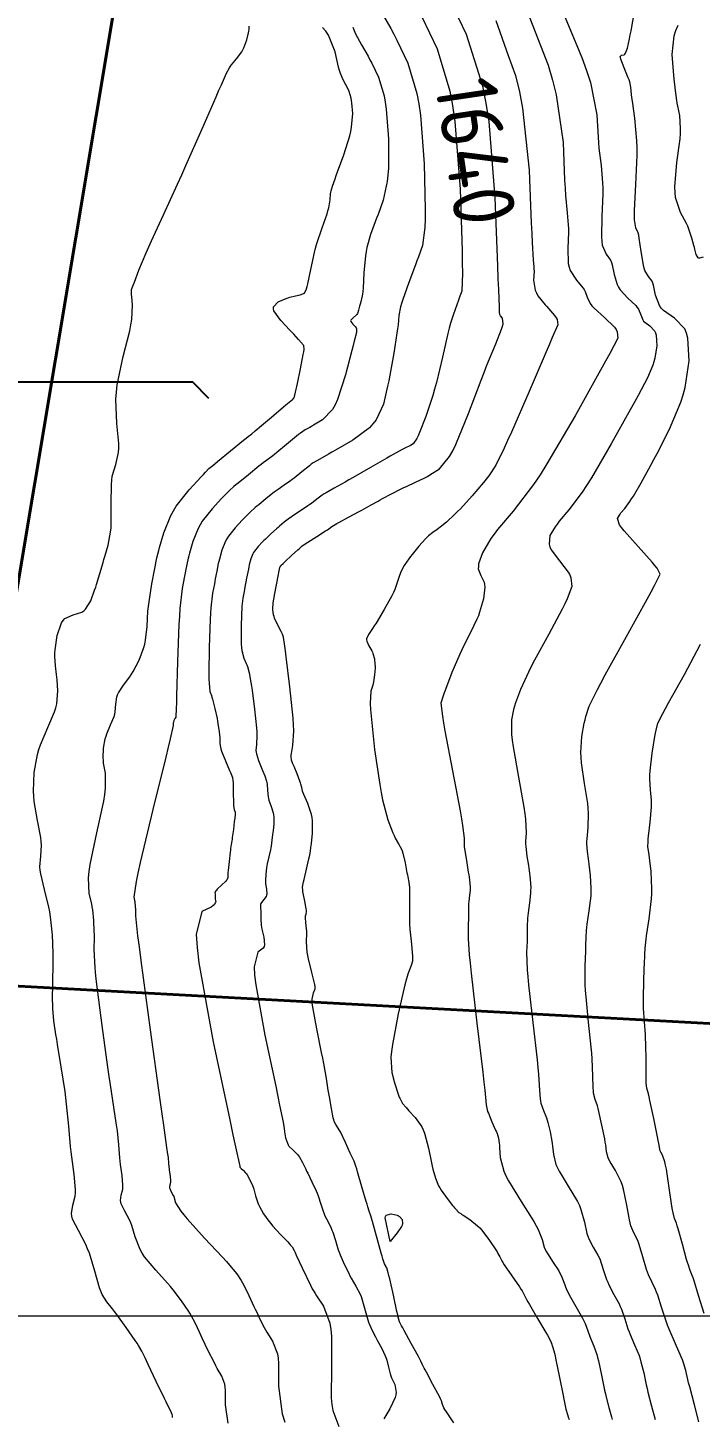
# Model space of a CAD drawing. Header units: millimetres. Extents: x 837475 to 838477, y 1189012 to 1191015.
# Drawn here: x 837597.9 to 837639.3, y 1189207.6 to 1189293.2 of the extents above; entities that cross this region are included whole.
import ezdxf

# ---------------------------------------------------------------- set-up
doc = ezdxf.new("R2010")
doc.units = ezdxf.units.MM
doc.header["$LTSCALE"] = 0.3
for name, color, linetype, lineweight in [('COORD', 253, 'Continuous', 20), ('CORREDORVIA', 94, 'Continuous', 40), ('DRENAJE', 5, 'Continuous', 25)]:
    doc.layers.add(name, color=color, linetype=linetype, lineweight=lineweight)
doc.layers.add('COTAS 10', color=7, linetype='Continuous', lineweight=9, true_color=0x6e3e2d)
doc.layers.add('COTAS INT', color=7, linetype='Continuous', lineweight=5, true_color=0x9fa19f)
doc.styles.get("Standard").update_dxf_attribs({"font": 'isocp2.shx', "bigfont": '@extfont2.shx'})

msp = doc.modelspace()

# ---------------------------------------------------------------- linework, layer by layer
at = {"layer": 'COORD'}
msp.add_line((837476.514, 1189213.872), (838476.514, 1189213.872), dxfattribs=at)
at = {"layer": 'CORREDORVIA'}
msp.add_lwpolyline([(837918.48, 1189883.493), (837925.042, 1189453.383), (837902.497, 1189217.712), (837593.191, 1189234.399), (837666.017, 1189670.117), (837623.316, 1189818.024), (837548.503, 1190011.455), (837506.88, 1190461.595), (837936.282, 1190278.252), (837938.054, 1190355.403), (837933.054, 1190517.446), (837913.685, 1190646.739), (837916.913, 1190801.892), (837910.676, 1191000.965), (838213.029, 1190992.912), (838237.174, 1190821.339), (838237.001, 1190602.875), (838240.031, 1190437.198), (838238.102, 1190145.726), (838184.199, 1189898.277), (837758.842, 1190109.914), (837918.48, 1189883.493)], dxfattribs=at)
at = {"layer": 'COTAS 10'}
for points in [[(837624.169, 1189207.275), (837623.707, 1189207.956), (837623.622, 1189208.09), (837623.556, 1189208.202), (837623.47, 1189208.409), (837623.401, 1189208.632), (837623.345, 1189208.753), (837623.273, 1189208.9), (837622.882, 1189209.646), (837622.482, 1189210.387), (837622.405, 1189210.531), (837622.343, 1189210.65), (837622.241, 1189210.857), (837622.131, 1189211.079), (837622.063, 1189211.206), (837621.979, 1189211.362), (837621.544, 1189212.163), (837621.105, 1189212.969), (837621.019, 1189213.127), (837620.948, 1189213.257), (837620.821, 1189213.493), (837620.746, 1189213.778), (837620.709, 1189213.939), (837620.664, 1189214.136), (837620.442, 1189215.142), (837620.214, 1189216.153), (837620.167, 1189216.353), (837620.125, 1189216.519), (837620.031, 1189216.828), (837619.981, 1189216.916), (837619.967, 1189216.941), (837619.953, 1189216.967), (837619.904, 1189217.066), (837619.801, 1189217.382), (837619.753, 1189217.545), (837619.697, 1189217.74), (837619.15, 1189219.689), (837619.095, 1189219.88), (837619.049, 1189220.037), (837618.954, 1189220.322), (837618.861, 1189220.593), (837618.816, 1189220.74), (837618.763, 1189220.918), (837618.501, 1189221.824), (837618.235, 1189222.741), (837618.18, 1189222.926), (837618.131, 1189223.081), (837618.021, 1189223.395), (837617.903, 1189223.644), (837617.849, 1189223.76), (837617.786, 1189223.895), (837617.484, 1189224.551), (837617.175, 1189225.199), (837617.107, 1189225.329), (837617.048, 1189225.438), (837616.899, 1189225.654), (837616.798, 1189225.853), (837616.768, 1189225.952), (837616.737, 1189226.069), (837616.619, 1189226.65), (837616.498, 1189227.362), (837616.432, 1189227.764), (837616.314, 1189228.502), (837616.151, 1189229.425), (837616.089, 1189229.742), (837616.021, 1189230.087), (837615.715, 1189231.555), (837615.472, 1189232.895), (837615.443, 1189233.158), (837615.43, 1189233.374), (837615.524, 1189233.764), (837615.632, 1189234.009), (837615.628, 1189234.134), (837615.611, 1189234.283), (837615.426, 1189235.026), (837615.206, 1189235.866), (837615.166, 1189236.076), (837615.134, 1189236.276), (837615.096, 1189236.916), (837615.103, 1189237.449), (837615.099, 1189237.581), (837615.094, 1189237.706), (837615.055, 1189238.103), (837615.024, 1189238.398), (837615.024, 1189238.459), (837615.027, 1189238.511), (837615.068, 1189238.626), (837615.094, 1189238.783), (837615.088, 1189238.862), (837615.076, 1189238.957), (837614.986, 1189239.427), (837614.885, 1189239.905), (837614.866, 1189240.005), (837614.852, 1189240.09), (837614.835, 1189240.279), (837614.88, 1189240.508), (837614.905, 1189240.619), (837614.935, 1189240.75), (837615.239, 1189242.038), (837615.269, 1189242.169), (837615.294, 1189242.279), (837615.339, 1189242.506), (837615.364, 1189242.732), (837615.375, 1189242.842), (837615.389, 1189242.973), (837615.454, 1189243.616), (837615.459, 1189244.368), (837615.434, 1189244.568), (837615.398, 1189244.764), (837615.173, 1189245.439), (837614.933, 1189245.987), (837614.887, 1189246.102), (837614.85, 1189246.202), (837614.791, 1189246.428), (837614.748, 1189246.631), (837614.72, 1189246.715), (837614.687, 1189246.811), (837614.509, 1189247.259), (837614.321, 1189247.71), (837614.28, 1189247.807), (837614.244, 1189247.892), (837614.157, 1189248.102), (837614.138, 1189248.322), (837614.146, 1189248.414), (837614.16, 1189248.52), (837614.256, 1189249.012), (837614.308, 1189249.92), (837614.294, 1189250.287), (837614.268, 1189250.705), (837614.069, 1189252.634), (837613.839, 1189254.475), (837613.792, 1189254.837), (837613.753, 1189255.136), (837613.674, 1189255.681), (837613.602, 1189255.875), (837613.566, 1189255.951), (837613.525, 1189256.038), (837613.32, 1189256.435), (837613.123, 1189256.858), (837613.086, 1189256.962), (837613.056, 1189257.059), (837613.013, 1189257.364), (837613.021, 1189257.594), (837613.024, 1189257.645), (837613.027, 1189257.691), (837613.041, 1189257.81), (837613.081, 1189258.03), (837613.101, 1189258.139), (837613.124, 1189258.269), (837613.242, 1189258.913), (837613.359, 1189259.55), (837613.382, 1189259.676), (837613.402, 1189259.781), (837613.442, 1189259.974), (837613.462, 1189260.024), (837613.469, 1189260.037), (837613.477, 1189260.051), (837613.514, 1189260.097), (837613.64, 1189260.219), (837613.705, 1189260.28), (837613.782, 1189260.352), (837614.169, 1189260.711), (837614.556, 1189261.067), (837614.633, 1189261.138), (837614.697, 1189261.197), (837614.822, 1189261.309), (837614.984, 1189261.417), (837615.071, 1189261.473), (837615.178, 1189261.541), (837615.716, 1189261.883), (837616.262, 1189262.231), (837616.372, 1189262.303), (837616.465, 1189262.364), (837616.655, 1189262.498), (837616.858, 1189262.625), (837616.959, 1189262.682), (837617.08, 1189262.75), (837617.68, 1189263.073), (837618.338, 1189263.426), (837618.495, 1189263.512), (837618.641, 1189263.593), (837619.08, 1189263.841), (837619.495, 1189264.076), (837619.626, 1189264.148), (837619.764, 1189264.223), (837620.323, 1189264.519), (837620.919, 1189264.821), (837621.081, 1189264.9), (837621.242, 1189264.976), (837621.812, 1189265.234), (837622.378, 1189265.507), (837622.536, 1189265.594), (837622.695, 1189265.685), (837623.273, 1189266.051), (837623.904, 1189266.817), (837624.096, 1189267.16), (837624.295, 1189267.559), (837625.078, 1189269.472), (837625.841, 1189271.517), (837626.028, 1189272), (837626.205, 1189272.447), (837626.756, 1189273.759), (837627.113, 1189274.656), (837627.167, 1189274.84), (837627.203, 1189274.997), (837627.17, 1189275.335), (837627.045, 1189275.49), (837627.022, 1189275.532), (837627.004, 1189275.573), (837626.982, 1189275.719), (837626.987, 1189275.851), (837626.987, 1189275.884), (837626.986, 1189275.916), (837626.977, 1189276.017), (837626.93, 1189277.106), (837626.904, 1189277.761), (837626.874, 1189278.569), (837626.72, 1189282.76), (837626.334, 1189287.46), (837626.156, 1189288.588), (837625.948, 1189289.641), (837624.943, 1189292.817), (837624.215, 1189294.367)], [(837606.839, 1189207.612), (837606.83, 1189207.702), (837606.817, 1189207.783), (837606.735, 1189208.003), (837606.531, 1189208.381), (837606.441, 1189208.561), (837606.335, 1189208.774), (837605.834, 1189209.818), (837605.334, 1189210.869), (837605.231, 1189211.087), (837605.142, 1189211.274), (837604.948, 1189211.683), (837604.742, 1189212.031), (837604.645, 1189212.178), (837604.532, 1189212.348), (837603.982, 1189213.144), (837603.395, 1189213.959), (837603.259, 1189214.14), (837603.134, 1189214.301), (837602.779, 1189214.722), (837602.496, 1189215.192), (837602.416, 1189215.384), (837602.336, 1189215.603), (837602.042, 1189216.617), (837601.707, 1189217.724), (837601.601, 1189218.002), (837601.488, 1189218.268), (837601.033, 1189219.122), (837600.679, 1189219.831), (837600.63, 1189220.005), (837600.604, 1189220.17), (837600.685, 1189220.682), (837600.833, 1189221.245), (837600.847, 1189221.441), (837600.85, 1189221.655), (837600.766, 1189222.574), (837600.619, 1189223.659), (837600.582, 1189223.978), (837600.548, 1189224.305), (837600.438, 1189225.553), (837600.308, 1189226.905), (837600.26, 1189227.298), (837600.208, 1189227.698), (837599.976, 1189229.209), (837599.747, 1189230.594), (837599.695, 1189230.915), (837599.649, 1189231.208), (837599.525, 1189232.042), (837599.461, 1189232.803), (837599.452, 1189233.051), (837599.447, 1189233.315), (837599.462, 1189234.405), (837599.482, 1189235.583), (837599.48, 1189235.904), (837599.475, 1189236.222), (837599.431, 1189237.351), (837599.317, 1189238.454), (837599.268, 1189238.757), (837599.211, 1189239.058), (837598.943, 1189240.133), (837598.714, 1189241.098), (837598.682, 1189241.329), (837598.663, 1189241.544), (837598.709, 1189242.192), (837598.761, 1189242.861), (837598.747, 1189243.09), (837598.719, 1189243.338), (837598.515, 1189244.391), (837598.307, 1189245.56), (837598.278, 1189245.88), (837598.262, 1189246.2), (837598.304, 1189247.343), (837598.507, 1189248.458), (837598.591, 1189248.76), (837598.688, 1189249.06), (837599.14, 1189250.116), (837599.561, 1189251.093), (837599.638, 1189251.342), (837599.698, 1189251.582), (837599.77, 1189252.371), (837599.722, 1189253.053), (837599.705, 1189253.225), (837599.688, 1189253.39), (837599.613, 1189253.928), (837599.58, 1189254.512), (837599.589, 1189254.706), (837599.606, 1189254.915), (837599.73, 1189255.784), (837599.988, 1189256.566), (837600.088, 1189256.719), (837600.201, 1189256.844), (837600.714, 1189257.067), (837601.242, 1189257.226), (837601.365, 1189257.311), (837601.477, 1189257.414), (837601.796, 1189257.935), (837602.035, 1189258.579), (837602.097, 1189258.76), (837602.157, 1189258.942), (837602.36, 1189259.606), (837602.553, 1189260.28), (837602.608, 1189260.469), (837602.662, 1189260.658), (837602.865, 1189261.346), (837603.018, 1189262.162), (837603.043, 1189262.43), (837603.06, 1189262.718), (837603.055, 1189263.913), (837603.063, 1189265.084), (837603.088, 1189265.358), (837603.123, 1189265.609), (837603.331, 1189266.33), (837603.508, 1189267.068), (837603.524, 1189267.33), (837603.526, 1189267.617), (837603.41, 1189268.86), (837603.342, 1189270.346), (837603.373, 1189270.786), (837603.426, 1189271.238), (837603.799, 1189272.976), (837604.2, 1189274.567), (837604.271, 1189274.927), (837604.325, 1189275.252), (837604.374, 1189276.134), (837604.323, 1189276.668), (837604.314, 1189276.773), (837604.306, 1189276.86), (837604.298, 1189277.023), (837604.303, 1189277.062), (837604.305, 1189277.072), (837604.306, 1189277.082), (837604.312, 1189277.111), (837604.385, 1189277.31), (837604.43, 1189277.426), (837604.484, 1189277.568), (837604.766, 1189278.302), (837605.211, 1189279.377), (837605.367, 1189279.734), (837605.538, 1189280.117), (837606.275, 1189281.717), (837607.146, 1189283.605), (837607.401, 1189284.17), (837607.663, 1189284.753), (837608.659, 1189287.013), (837609.52, 1189288.986), (837609.696, 1189289.389), (837609.845, 1189289.73), (837610.16, 1189290.442), (837610.34, 1189290.765), (837610.405, 1189290.861), (837610.476, 1189290.959), (837610.785, 1189291.333), (837611.094, 1189291.748), (837611.166, 1189291.871), (837611.231, 1189291.998), (837611.413, 1189292.485), (837611.521, 1189292.927), (837611.539, 1189293.024), (837611.552, 1189293.11), (837611.555, 1189293.333)], [(837639.539, 1189279.094), (837639.313, 1189279.033), (837639.264, 1189279.045), (837639.22, 1189279.07), (837639.106, 1189279.267), (837639.018, 1189279.593), (837638.989, 1189279.699), (837638.96, 1189279.813), (837638.839, 1189280.281), (837638.65, 1189280.837), (837638.577, 1189281.005), (837638.494, 1189281.18), (837638.123, 1189281.864), (837637.829, 1189282.776), (837637.797, 1189283.095), (837637.785, 1189283.442), (837637.917, 1189284.936), (837638.106, 1189286.402), (837638.131, 1189286.732), (837638.143, 1189287.029), (837638.086, 1189287.826), (837637.962, 1189288.416), (837637.932, 1189288.582), (837637.903, 1189288.749), (837637.816, 1189289.364), (837637.74, 1189290.083), (837637.719, 1189290.316), (837637.698, 1189290.564), (837637.623, 1189291.583), (837637.745, 1189292.731), (837637.849, 1189293.061), (837637.983, 1189293.396)], [(837639.599, 1189214.012), (837639.237, 1189215.119), (837638.967, 1189216.021), (837638.909, 1189216.204), (837638.858, 1189216.358), (837638.736, 1189216.672), (837638.616, 1189216.997), (837638.567, 1189217.157), (837638.511, 1189217.348), (837638.249, 1189218.291), (837637.989, 1189219.228), (837637.933, 1189219.415), (837637.885, 1189219.571), (837637.771, 1189219.872), (837637.679, 1189220.22), (837637.646, 1189220.405), (837637.608, 1189220.629), (837637.441, 1189221.761), (837637.261, 1189222.913), (837637.215, 1189223.149), (837637.172, 1189223.349), (837637.029, 1189223.776), (837636.922, 1189223.951), (837636.901, 1189223.993), (837636.884, 1189224.032), (837636.854, 1189224.148), (837636.794, 1189224.495), (837636.758, 1189224.679), (837636.713, 1189224.901), (837636.483, 1189226.022), (837636.245, 1189227.142), (837636.196, 1189227.364), (837636.154, 1189227.548), (837636.062, 1189227.894), (837636.026, 1189228.209), (837636.02, 1189228.373), (837636.015, 1189228.571), (837636.008, 1189229.563), (837635.994, 1189230.672), (837635.984, 1189230.943), (837635.972, 1189231.198), (837635.905, 1189231.992), (837635.85, 1189232.812), (837635.844, 1189233.085), (837635.843, 1189233.377), (837635.873, 1189234.597), (837635.92, 1189235.712), (837635.929, 1189235.939), (837635.936, 1189236.129), (837635.948, 1189236.52), (837635.988, 1189236.894), (837636.013, 1189237.075), (837636.044, 1189237.288), (837636.206, 1189238.337), (837636.346, 1189239.554), (837636.363, 1189239.873), (837636.37, 1189240.185), (837636.316, 1189241.249), (837636.216, 1189242.098), (837636.194, 1189242.275), (837636.175, 1189242.426), (837636.129, 1189242.762), (837636.131, 1189243.1), (837636.142, 1189243.252), (837636.158, 1189243.431), (837636.257, 1189244.287), (837636.339, 1189245.217), (837636.346, 1189245.441), (837636.346, 1189245.65), (837636.285, 1189246.286), (837636.235, 1189246.96), (837636.242, 1189247.194), (837636.257, 1189247.448), (837636.385, 1189248.535), (837636.552, 1189249.561), (837636.591, 1189249.777), (837636.628, 1189249.963), (837636.739, 1189250.387), (837637.046, 1189250.987), (837637.206, 1189251.284), (837637.4, 1189251.638), (837638.372, 1189253.387), (837639.362, 1189255.249)], [(837620.234, 1189218.439), (837619.939, 1189219.898), (837619.964, 1189219.999), (837620.006, 1189220.076), (837620.312, 1189220.163), (837620.674, 1189220.07), (837620.752, 1189220.033), (837620.821, 1189219.992), (837620.989, 1189219.807), (837621.006, 1189219.551), (837620.979, 1189219.465), (837620.938, 1189219.373), (837620.679, 1189218.986), (837620.234, 1189218.439)]]:
    msp.add_lwpolyline(points, dxfattribs=at)
at = {"layer": 'COTAS INT'}
for points in [[(837628.558, 1189294.572), (837629.971, 1189290.931), (837630.249, 1189290.002), (837630.478, 1189289.108), (837630.896, 1189286.165), (837630.995, 1189283.848), (837631.023, 1189283.348), (837631.05, 1189282.91), (837631.151, 1189281.84), (837631.217, 1189281.097), (837631.223, 1189280.865), (837631.224, 1189280.622), (837631.183, 1189279.649), (837631.218, 1189278.71), (837631.267, 1189278.488), (837631.334, 1189278.283), (837631.716, 1189277.68), (837632.12, 1189277.218), (837632.2, 1189277.102), (837632.266, 1189276.991), (837632.392, 1189276.63), (837632.576, 1189276.238), (837632.679, 1189276.107), (837632.805, 1189275.966), (837633.449, 1189275.378), (837634.056, 1189274.786), (837634.159, 1189274.643), (837634.234, 1189274.51), (837634.27, 1189274.105), (837633.779, 1189273.164), (837633.521, 1189272.693), (837633.211, 1189272.13), (837631.652, 1189269.335), (837629.907, 1189266.37), (837629.479, 1189265.699), (837629.075, 1189265.094), (837627.816, 1189263.45), (837626.857, 1189262.317), (837626.642, 1189262.033), (837626.45, 1189261.763), (837625.936, 1189260.893), (837625.696, 1189260.202), (837625.676, 1189260.043), (837625.675, 1189259.898), (837625.839, 1189259.495), (837626.041, 1189259.083), (837626.064, 1189258.933), (837626.072, 1189258.768), (837625.985, 1189258.043), (837625.758, 1189257.231), (837625.678, 1189257.011), (837625.591, 1189256.793), (837625.215, 1189256.024), (837624.779, 1189255.177), (837624.654, 1189254.91), (837624.526, 1189254.63), (837624.05, 1189253.502), (837623.649, 1189252.471), (837623.569, 1189252.252), (837623.502, 1189252.062), (837623.374, 1189251.614), (837623.459, 1189250.816), (837623.526, 1189250.406), (837623.612, 1189249.913), (837624.08, 1189247.449), (837624.55, 1189244.986), (837624.637, 1189244.495), (837624.706, 1189244.086), (837624.796, 1189243.298), (837624.799, 1189242.935), (837624.812, 1189242.794), (837624.83, 1189242.636), (837624.938, 1189241.919), (837625.058, 1189241.201), (837625.083, 1189241.042), (837625.105, 1189240.9), (837625.157, 1189240.532), (837625.17, 1189240.264), (837625.169, 1189240.185), (837625.165, 1189240.105), (837625.129, 1189239.798), (837625.088, 1189239.403), (837625.08, 1189239.266), (837625.073, 1189239.118), (837625.062, 1189238.484), (837625.057, 1189237.843), (837625.055, 1189237.69), (837625.053, 1189237.547), (837625.04, 1189237.121), (837625.115, 1189236.105), (837625.168, 1189235.591), (837625.235, 1189234.976), (837625.593, 1189231.912), (837625.953, 1189228.874), (837626.022, 1189228.275), (837626.077, 1189227.78), (837626.164, 1189226.869), (837626.217, 1189226.572), (837626.251, 1189226.465), (837626.293, 1189226.347), (837626.513, 1189225.83), (837626.741, 1189225.316), (837626.788, 1189225.199), (837626.829, 1189225.095), (837626.918, 1189224.81), (837626.961, 1189224.501), (837626.973, 1189224.381), (837626.985, 1189224.245), (837627.027, 1189223.63), (837627.248, 1189222.779), (837627.373, 1189222.494), (837627.525, 1189222.189), (837628.305, 1189220.91), (837629.087, 1189219.689), (837629.242, 1189219.42), (837629.369, 1189219.181), (837629.603, 1189218.568), (837629.737, 1189218.108), (837629.801, 1189217.965), (837629.877, 1189217.815), (837630.248, 1189217.22), (837630.627, 1189216.636), (837630.707, 1189216.493), (837630.777, 1189216.359), (837630.943, 1189215.944), (837631.115, 1189215.495), (837631.189, 1189215.339), (837631.275, 1189215.171), (837631.681, 1189214.448), (837632.087, 1189213.726), (837632.174, 1189213.557), (837632.25, 1189213.402), (837632.428, 1189212.954), (837632.547, 1189212.589), (837632.585, 1189212.486), (837632.626, 1189212.382), (837632.791, 1189212), (837632.974, 1189211.489), (837633.026, 1189211.304), (837633.078, 1189211.101), (837633.271, 1189210.21), (837633.458, 1189209.288), (837633.506, 1189209.064), (837633.553, 1189208.855), (837633.71, 1189208.213), (837633.873, 1189207.64), (837633.924, 1189207.473)], [(837630.561, 1189295.014), (837632.055, 1189291.415), (837632.344, 1189290.6), (837632.58, 1189289.865), (837632.984, 1189287.867), (837633.056, 1189286.487), (837633.082, 1189286.141), (837633.111, 1189285.811), (837633.237, 1189284.751), (837633.332, 1189283.687), (837633.341, 1189283.355), (837633.342, 1189283.007), (837633.283, 1189281.614), (837633.258, 1189280.345), (837633.28, 1189280.076), (837633.316, 1189279.842), (837633.55, 1189279.292), (837633.82, 1189278.907), (837633.878, 1189278.776), (837633.928, 1189278.635), (837634.049, 1189278.041), (837634.223, 1189277.413), (837634.307, 1189277.252), (837634.406, 1189277.096), (837634.894, 1189276.576), (837635.375, 1189276.122), (837635.471, 1189276.007), (837635.55, 1189275.897), (837635.699, 1189275.539), (837635.809, 1189275.238), (837635.862, 1189275.164), (837635.926, 1189275.094), (837636.242, 1189274.873), (837636.541, 1189274.567), (837636.593, 1189274.442), (837636.633, 1189274.3), (837636.669, 1189273.642), (837636.553, 1189272.872), (837636.497, 1189272.659), (837636.431, 1189272.446), (837636.106, 1189271.675), (837635.524, 1189270.581), (837635.296, 1189270.164), (837635.039, 1189269.697), (837633.868, 1189267.596), (837632.64, 1189265.498), (837632.347, 1189265.032), (837632.074, 1189264.617), (837631.257, 1189263.533), (837630.661, 1189262.829), (837630.528, 1189262.653), (837630.408, 1189262.485), (837630.089, 1189261.945), (837630.04, 1189261.41), (837630.091, 1189261.244), (837630.169, 1189261.071), (837630.682, 1189260.386), (837631.219, 1189259.696), (837631.312, 1189259.521), (837631.38, 1189259.353), (837631.428, 1189258.803), (837631.144, 1189258.048), (837631.004, 1189257.75), (837630.837, 1189257.413), (837630.012, 1189255.879), (837629.138, 1189254.269), (837628.941, 1189253.885), (837628.762, 1189253.528), (837628.28, 1189252.464), (837627.975, 1189251.635), (837627.91, 1189251.427), (837627.852, 1189251.228), (837627.711, 1189250.587), (837627.725, 1189249.693), (837627.764, 1189249.335), (837627.82, 1189248.929), (837628.148, 1189247.061), (837628.482, 1189245.207), (837628.54, 1189244.81), (837628.584, 1189244.463), (837628.616, 1189243.628), (837628.585, 1189243.1), (837628.588, 1189242.947), (837628.597, 1189242.791), (837628.668, 1189242.2), (837628.764, 1189241.609), (837628.787, 1189241.453), (837628.809, 1189241.299), (837628.876, 1189240.771), (837628.904, 1189240.238), (837628.9, 1189240.081), (837628.892, 1189239.921), (837628.822, 1189239.311), (837628.74, 1189238.698), (837628.724, 1189238.536), (837628.711, 1189238.377), (837628.69, 1189237.829), (837628.684, 1189237.272), (837628.68, 1189237.106), (837628.675, 1189236.936), (837628.651, 1189236.28), (837628.691, 1189235.196), (837628.727, 1189234.756), (837628.773, 1189234.255), (837629.03, 1189231.939), (837629.292, 1189229.649), (837629.342, 1189229.164), (837629.383, 1189228.744), (837629.445, 1189227.767), (837629.483, 1189227.238), (837629.507, 1189227.101), (837629.537, 1189226.967), (837629.696, 1189226.518), (837629.879, 1189226.06), (837629.924, 1189225.921), (837629.968, 1189225.777), (837630.106, 1189225.214), (837630.212, 1189224.634), (837630.235, 1189224.48), (837630.254, 1189224.328), (837630.303, 1189223.803), (837630.46, 1189223.196), (837630.549, 1189222.994), (837630.658, 1189222.776), (837631.213, 1189221.865), (837631.782, 1189220.909), (837631.9, 1189220.663), (837632, 1189220.425), (837632.216, 1189219.633), (837632.361, 1189218.948), (837632.416, 1189218.778), (837632.478, 1189218.617), (837632.756, 1189218.104), (837633.046, 1189217.614), (837633.116, 1189217.467), (837633.181, 1189217.315), (837633.378, 1189216.726), (837633.58, 1189216.113), (837633.649, 1189215.945), (837633.722, 1189215.779), (837634.032, 1189215.19), (837634.344, 1189214.603), (837634.419, 1189214.44), (837634.489, 1189214.275), (837634.697, 1189213.676), (837634.898, 1189213.063), (837634.962, 1189212.89), (837635.03, 1189212.716), (837635.307, 1189212.074), (837635.576, 1189211.414), (837635.639, 1189211.228), (837635.697, 1189211.041), (837635.864, 1189210.355), (837636.02, 1189209.617), (837636.071, 1189209.398), (837636.125, 1189209.172), (837636.349, 1189208.301), (837636.572, 1189207.487)], [(837619.603, 1189294.353), (837620.278, 1189293.197), (837620.466, 1189292.847), (837620.653, 1189292.483), (837621.328, 1189291.062), (837621.895, 1189289.192), (837622.014, 1189288.546), (837622.116, 1189287.844), (837622.346, 1189284.845), (837622.403, 1189282.029), (837622.396, 1189281.442), (837622.379, 1189280.938), (837622.237, 1189279.816), (837621.981, 1189279.115), (837621.893, 1189278.877), (837621.798, 1189278.62), (837621.39, 1189277.532), (837621.02, 1189276.485), (837620.948, 1189276.253), (837620.889, 1189276.046), (837620.787, 1189275.509), (837620.729, 1189274.927), (837620.698, 1189274.692), (837620.66, 1189274.425), (837620.468, 1189273.193), (837620.227, 1189271.833), (837620.158, 1189271.485), (837620.089, 1189271.15), (837619.828, 1189270.041), (837619.375, 1189269.076), (837619.184, 1189268.83), (837618.964, 1189268.595), (837617.933, 1189267.823), (837616.881, 1189267.214), (837616.648, 1189267.08), (837616.44, 1189266.962), (837615.901, 1189266.663), (837615.504, 1189266.421), (837615.385, 1189266.339), (837615.263, 1189266.25), (837614.793, 1189265.873), (837614.327, 1189265.492), (837614.208, 1189265.4), (837614.094, 1189265.314), (837613.716, 1189265.054), (837613.333, 1189264.794), (837613.216, 1189264.708), (837613.094, 1189264.617), (837612.611, 1189264.235), (837612.146, 1189263.849), (837612.035, 1189263.755), (837611.932, 1189263.667), (837611.623, 1189263.392), (837611.323, 1189263.1), (837611.224, 1189263), (837611.12, 1189262.891), (837610.687, 1189262.43), (837610.272, 1189261.904), (837610.179, 1189261.755), (837610.094, 1189261.604), (837609.868, 1189261.043), (837609.719, 1189260.497), (837609.683, 1189260.355), (837609.65, 1189260.216), (837609.553, 1189259.749), (837609.466, 1189259.272), (837609.439, 1189259.127), (837609.411, 1189258.977), (837609.302, 1189258.39), (837609.199, 1189257.502), (837609.176, 1189257.162), (837609.154, 1189256.781), (837609.095, 1189255.065), (837609.073, 1189253.443), (837609.075, 1189253.121), (837609.082, 1189252.854), (837609.135, 1189252.349), (837609.229, 1189252.1), (837609.26, 1189251.994), (837609.294, 1189251.873), (837609.437, 1189251.301), (837609.575, 1189250.67), (837609.606, 1189250.511), (837609.634, 1189250.358), (837609.71, 1189249.863), (837609.75, 1189249.477), (837609.755, 1189249.393), (837609.758, 1189249.32), (837609.747, 1189249.138), (837609.785, 1189248.904), (837609.818, 1189248.797), (837609.86, 1189248.672), (837610.097, 1189248.068), (837610.345, 1189247.47), (837610.396, 1189247.348), (837610.438, 1189247.246), (837610.527, 1189247.034), (837610.556, 1189246.833), (837610.562, 1189246.737), (837610.566, 1189246.623), (837610.574, 1189246.066), (837610.584, 1189245.504), (837610.591, 1189245.387), (837610.598, 1189245.287), (837610.639, 1189245.066), (837610.678, 1189244.951), (837610.684, 1189244.918), (837610.688, 1189244.884), (837610.687, 1189244.756), (837610.663, 1189244.534), (837610.652, 1189244.441), (837610.639, 1189244.334), (837610.58, 1189243.834), (837610.517, 1189243.333), (837610.502, 1189243.227), (837610.488, 1189243.134), (837610.449, 1189242.913), (837610.409, 1189242.673), (837610.395, 1189242.569), (837610.38, 1189242.447), (837610.314, 1189241.871), (837610.259, 1189241.303), (837610.25, 1189241.187), (837610.244, 1189241.089), (837610.245, 1189240.884), (837610.197, 1189240.756), (837610.159, 1189240.707), (837610.111, 1189240.651), (837609.85, 1189240.4), (837609.588, 1189240.153), (837609.538, 1189240.1), (837609.499, 1189240.055), (837609.443, 1189239.945), (837609.45, 1189239.873), (837609.452, 1189239.825), (837609.45, 1189239.727), (837609.457, 1189239.61), (837609.463, 1189239.573), (837609.47, 1189239.535), (837609.511, 1189239.38), (837609.408, 1189239.186), (837609.326, 1189239.123), (837609.219, 1189239.055), (837608.639, 1189238.774), (837608.299, 1189237.357), (837608.344, 1189236.572), (837608.45, 1189235.618), (837609.334, 1189230.754), (837610.362, 1189225.945), (837610.558, 1189225.025), (837610.717, 1189224.284), (837610.97, 1189223.093), (837610.975, 1189223.066), (837610.977, 1189223.052), (837610.981, 1189223.026), (837611.015, 1189222.982), (837611.034, 1189222.963), (837611.058, 1189222.942), (837611.18, 1189222.841), (837611.337, 1189222.678), (837611.382, 1189222.617), (837611.428, 1189222.55), (837611.6, 1189222.253), (837611.762, 1189221.896), (837611.801, 1189221.791), (837611.838, 1189221.683), (837611.951, 1189221.271), (837612.085, 1189220.84), (837612.135, 1189220.72), (837612.191, 1189220.599), (837612.439, 1189220.162), (837612.775, 1189219.698), (837612.885, 1189219.561), (837613.003, 1189219.42), (837613.491, 1189218.88), (837613.929, 1189218.418), (837614.015, 1189218.326), (837614.085, 1189218.251), (837614.211, 1189218.111), (837614.321, 1189217.892), (837614.381, 1189217.767), (837614.455, 1189217.614), (837614.828, 1189216.828), (837615.334, 1189215.758), (837615.442, 1189215.531), (837615.562, 1189215.34), (837615.629, 1189215.236), (837615.712, 1189215.11), (837616.136, 1189214.469), (837616.528, 1189213.413), (837616.592, 1189213.025), (837616.635, 1189212.596), (837616.628, 1189210.698), (837616.614, 1189208.821), (837616.654, 1189208.404), (837616.713, 1189208.032), (837617.081, 1189207.059)], [(837622.196, 1189293.917), (837623.136, 1189291.94), (837623.925, 1189289.338), (837624.09, 1189288.439), (837624.232, 1189287.462), (837624.552, 1189283.29), (837624.671, 1189279.482), (837624.687, 1189278.735), (837624.695, 1189278.122), (837624.66, 1189277.017), (837624.544, 1189276.701), (837624.501, 1189276.585), (837624.453, 1189276.455), (837624.239, 1189275.885), (837624.129, 1189275.536), (837623.971, 1189275.037), (837623.889, 1189274.733), (837623.803, 1189274.399), (837623.466, 1189272.943), (837623.091, 1189271.379), (837622.982, 1189270.976), (837622.87, 1189270.587), (837622.446, 1189269.294), (837622.059, 1189268.301), (837621.97, 1189268.102), (837621.89, 1189267.935), (837621.667, 1189267.605), (837621.497, 1189267.498), (837621.45, 1189267.471), (837621.404, 1189267.446), (837621.238, 1189267.365), (837621.071, 1189267.29), (837621.024, 1189267.267), (837620.976, 1189267.244), (837620.801, 1189267.156), (837620.423, 1189266.944), (837620.246, 1189266.843), (837620.039, 1189266.723), (837619.034, 1189266.14), (837617.956, 1189265.517), (837617.703, 1189265.373), (837617.47, 1189265.241), (837616.791, 1189264.868), (837616.292, 1189264.585), (837616.172, 1189264.511), (837616.061, 1189264.437), (837615.724, 1189264.185), (837615.396, 1189263.928), (837615.29, 1189263.852), (837615.178, 1189263.773), (837614.716, 1189263.469), (837614.256, 1189263.168), (837614.144, 1189263.091), (837614.039, 1189263.017), (837613.717, 1189262.772), (837613.422, 1189262.523), (837613.334, 1189262.447), (837613.244, 1189262.367), (837612.896, 1189262.052), (837612.553, 1189261.726), (837612.465, 1189261.64), (837612.38, 1189261.555), (837612.101, 1189261.264), (837611.875, 1189260.978), (837611.824, 1189260.896), (837611.778, 1189260.814), (837611.655, 1189260.509), (837611.56, 1189260.139), (837611.533, 1189260.016), (837611.504, 1189259.883), (837611.397, 1189259.331), (837611.295, 1189258.77), (837611.27, 1189258.633), (837611.246, 1189258.504), (837611.171, 1189258.1), (837611.113, 1189257.596), (837611.1, 1189257.403), (837611.088, 1189257.187), (837611.054, 1189256.214), (837611.064, 1189255.251), (837611.08, 1189255.041), (837611.102, 1189254.856), (837611.228, 1189254.392), (837611.377, 1189254.069), (837611.413, 1189253.973), (837611.448, 1189253.874), (837611.555, 1189253.491), (837611.664, 1189252.903), (837611.699, 1189252.674), (837611.736, 1189252.416), (837611.889, 1189251.248), (837612.009, 1189250.091), (837612.024, 1189249.84), (837612.033, 1189249.62), (837612.002, 1189249.075), (837611.972, 1189248.712), (837611.982, 1189248.606), (837611.999, 1189248.497), (837612.127, 1189248.085), (837612.295, 1189247.681), (837612.338, 1189247.578), (837612.379, 1189247.478), (837612.518, 1189247.147), (837612.621, 1189246.822), (837612.641, 1189246.726), (837612.657, 1189246.627), (837612.682, 1189246.247), (837612.717, 1189245.853), (837612.739, 1189245.745), (837612.765, 1189245.637), (837612.906, 1189245.253), (837613.038, 1189244.857), (837613.059, 1189244.743), (837613.074, 1189244.626), (837613.071, 1189244.186), (837613.026, 1189243.753), (837613.013, 1189243.642), (837613.002, 1189243.533), (837612.96, 1189243.17), (837612.905, 1189242.806), (837612.886, 1189242.698), (837612.864, 1189242.586), (837612.768, 1189242.154), (837612.672, 1189241.712), (837612.65, 1189241.594), (837612.63, 1189241.478), (837612.575, 1189241.075), (837612.555, 1189240.696), (837612.558, 1189240.596), (837612.564, 1189240.497), (837612.615, 1189240.156), (837612.636, 1189239.856), (837612.623, 1189239.784), (837612.602, 1189239.717), (837612.459, 1189239.513), (837612.307, 1189239.332), (837612.281, 1189239.28), (837612.262, 1189239.226), (837612.249, 1189239.024), (837612.272, 1189238.789), (837612.275, 1189238.715), (837612.277, 1189238.637), (837612.273, 1189238.322), (837612.296, 1189237.943), (837612.314, 1189237.824), (837612.338, 1189237.7), (837612.468, 1189237.203), (837612.509, 1189236.735), (837612.477, 1189236.628), (837612.426, 1189236.532), (837612.081, 1189236.269), (837611.865, 1189235.365), (837611.893, 1189234.865), (837611.961, 1189234.256), (837612.524, 1189231.155), (837613.191, 1189228.016), (837613.324, 1189227.384), (837613.434, 1189226.854), (837613.642, 1189225.798), (837613.703, 1189225.415), (837613.737, 1189225.207), (837613.8, 1189224.838), (837613.909, 1189224.499), (837613.956, 1189224.414), (837614.009, 1189224.333), (837614.259, 1189224.074), (837614.529, 1189223.815), (837614.595, 1189223.735), (837614.657, 1189223.65), (837614.848, 1189223.315), (837615.037, 1189222.914), (837615.097, 1189222.788), (837615.161, 1189222.656), (837615.423, 1189222.129), (837615.681, 1189221.571), (837615.743, 1189221.42), (837615.8, 1189221.271), (837615.974, 1189220.747), (837616.13, 1189220.266), (837616.178, 1189220.145), (837616.226, 1189220.029), (837616.416, 1189219.652), (837616.607, 1189219.266), (837616.657, 1189219.145), (837616.705, 1189219.017), (837616.868, 1189218.501), (837617.045, 1189217.939), (837617.103, 1189217.782), (837617.163, 1189217.624), (837617.413, 1189217.048), (837617.689, 1189216.488), (837617.767, 1189216.341), (837617.845, 1189216.197), (837618.131, 1189215.704), (837618.389, 1189215.208), (837618.45, 1189215.061), (837618.506, 1189214.911), (837618.668, 1189214.337), (837618.816, 1189213.769), (837618.862, 1189213.624), (837618.912, 1189213.483), (837619.113, 1189213.016), (837619.338, 1189212.575), (837619.403, 1189212.45), (837619.47, 1189212.324), (837619.72, 1189211.859), (837619.942, 1189211.395), (837619.99, 1189211.27), (837620.033, 1189211.146), (837620.144, 1189210.71), (837620.248, 1189210.285), (837620.287, 1189210.167), (837620.331, 1189210.051), (837620.527, 1189209.632), (837620.617, 1189209.15), (837620.594, 1189208.995), (837620.55, 1189208.829), (837620.216, 1189208.148), (837619.863, 1189207.512)], [(837626.75, 1189293.695), (837627.517, 1189291.537), (837627.96, 1189290.286), (837628.203, 1189289.295), (837628.406, 1189288.284), (837628.808, 1189284.463), (837628.894, 1189282.257), (837628.934, 1189281.208), (837628.963, 1189280.554), (837628.99, 1189280.008), (837629.064, 1189278.928), (837629.102, 1189278.506), (837629.105, 1189278.375), (837629.106, 1189278.237), (837629.082, 1189277.684), (837629.176, 1189277.076), (837629.251, 1189276.903), (837629.347, 1189276.729), (837629.797, 1189276.17), (837629.868, 1189276.081), (837630.377, 1189275.502), (837630.464, 1189275.371), (837630.529, 1189275.252), (837630.57, 1189274.926), (837630.232, 1189274.148), (837630.058, 1189273.745), (837629.848, 1189273.26), (837628.802, 1189270.828), (837627.711, 1189268.327), (837627.474, 1189267.798), (837627.265, 1189267.34), (837626.745, 1189266.277), (837626.318, 1189265.622), (837626.168, 1189265.421), (837626.004, 1189265.212), (837625.297, 1189264.386), (837624.57, 1189263.604), (837624.393, 1189263.422), (837624.227, 1189263.256), (837623.717, 1189262.782), (837623.321, 1189262.455), (837623.226, 1189262.381), (837623.138, 1189262.315), (837622.876, 1189262.137), (837622.609, 1189261.928), (837622.518, 1189261.842), (837622.421, 1189261.744), (837622.007, 1189261.289), (837621.589, 1189260.782), (837621.489, 1189260.65), (837621.395, 1189260.523), (837621.112, 1189260.098), (837620.904, 1189259.705), (837620.857, 1189259.597), (837620.815, 1189259.49), (837620.702, 1189259.111), (837620.525, 1189258.618), (837620.442, 1189258.44), (837620.344, 1189258.244), (837619.87, 1189257.387), (837619.375, 1189256.557), (837619.264, 1189256.378), (837619.165, 1189256.221), (837618.903, 1189255.841), (837618.793, 1189255.593), (837618.79, 1189255.519), (837618.798, 1189255.444), (837618.929, 1189255.157), (837619.107, 1189254.851), (837619.146, 1189254.764), (837619.181, 1189254.676), (837619.269, 1189254.351), (837619.307, 1189253.997), (837619.31, 1189253.891), (837619.31, 1189253.782), (837619.28, 1189253.362), (837619.215, 1189252.938), (837619.192, 1189252.827), (837619.167, 1189252.72), (837619.057, 1189252.354), (837619.017, 1189251.594), (837619.036, 1189251.237), (837619.067, 1189250.818), (837619.288, 1189248.773), (837619.6, 1189246.612), (837619.688, 1189246.119), (837619.777, 1189245.671), (837620.106, 1189244.43), (837620.411, 1189243.628), (837620.485, 1189243.456), (837620.554, 1189243.306), (837620.763, 1189242.944), (837620.934, 1189242.632), (837620.978, 1189242.512), (837621.021, 1189242.378), (837621.164, 1189241.776), (837621.28, 1189241.171), (837621.305, 1189241.036), (837621.328, 1189240.914), (837621.386, 1189240.592), (837621.418, 1189240.405), (837621.424, 1189240.369), (837621.429, 1189240.34), (837621.437, 1189240.292), (837621.437, 1189240.285), (837621.436, 1189240.107), (837621.436, 1189239.997), (837621.435, 1189239.859), (837621.433, 1189239.139), (837621.431, 1189238.414), (837621.431, 1189238.274), (837621.43, 1189238.159), (837621.429, 1189237.963), (837621.449, 1189237.764), (837621.463, 1189237.648), (837621.479, 1189237.506), (837621.567, 1189236.771), (837621.628, 1189236.017), (837621.628, 1189235.863), (837621.62, 1189235.732), (837621.532, 1189235.453), (837621.327, 1189234.919), (837621.246, 1189234.627), (837621.155, 1189234.273), (837620.737, 1189232.474), (837620.381, 1189230.579), (837620.327, 1189230.164), (837620.294, 1189229.797), (837620.339, 1189228.87), (837620.498, 1189228.31), (837620.538, 1189228.174), (837620.574, 1189228.047), (837620.689, 1189227.659), (837620.8, 1189227.349), (837620.834, 1189227.272), (837620.87, 1189227.198), (837621.012, 1189226.96), (837621.223, 1189226.696), (837621.302, 1189226.606), (837621.39, 1189226.508), (837621.783, 1189226.094), (837622.185, 1189225.523), (837622.278, 1189225.326), (837622.364, 1189225.114), (837622.608, 1189224.207), (837622.791, 1189223.304), (837622.837, 1189223.093), (837622.882, 1189222.899), (837623.03, 1189222.343), (837623.223, 1189221.881), (837623.296, 1189221.748), (837623.378, 1189221.611), (837623.746, 1189221.098), (837624.09, 1189220.671), (837624.158, 1189220.59), (837624.213, 1189220.524), (837624.313, 1189220.417), (837624.335, 1189220.404), (837624.342, 1189220.397), (837624.349, 1189220.388), (837624.374, 1189220.344), (837624.404, 1189220.296), (837624.414, 1189220.285), (837624.424, 1189220.275), (837624.466, 1189220.245), (837624.598, 1189220.164), (837624.665, 1189220.122), (837624.745, 1189220.071), (837625.145, 1189219.813), (837625.628, 1189219.423), (837625.761, 1189219.288), (837625.894, 1189219.142), (837626.369, 1189218.518), (837626.753, 1189217.937), (837626.827, 1189217.818), (837626.887, 1189217.717), (837626.991, 1189217.504), (837627.114, 1189217.267), (837627.186, 1189217.151), (837627.276, 1189217.014), (837627.74, 1189216.336), (837628.207, 1189215.657), (837628.299, 1189215.519), (837628.374, 1189215.402), (837628.508, 1189215.161), (837628.65, 1189214.877), (837628.73, 1189214.734), (837628.828, 1189214.562), (837629.329, 1189213.707), (837629.831, 1189212.849), (837629.929, 1189212.675), (837630.01, 1189212.529), (837630.158, 1189212.233), (837630.197, 1189212.115), (837630.209, 1189212.082), (837630.222, 1189212.049), (837630.275, 1189211.925), (837630.372, 1189211.564), (837630.413, 1189211.381), (837630.46, 1189211.161), (837630.678, 1189210.066), (837630.895, 1189208.959), (837630.941, 1189208.731), (837630.981, 1189208.538), (837631.072, 1189208.126), (837631.174, 1189207.792), (837631.22, 1189207.649), (837631.275, 1189207.483)], [(837639.271, 1189207.334), (837638.987, 1189208.389), (837638.698, 1189209.489), (837638.636, 1189209.731), (837638.583, 1189209.946), (837638.457, 1189210.499), (837638.316, 1189210.981), (837638.252, 1189211.152), (837638.178, 1189211.339), (837637.823, 1189212.148), (837637.434, 1189213.05), (837637.338, 1189213.295), (837637.248, 1189213.538), (837636.967, 1189214.398), (837636.728, 1189215.148), (837636.664, 1189215.322), (837636.601, 1189215.481), (837636.384, 1189215.931), (837636.169, 1189216.388), (837636.108, 1189216.551), (837636.045, 1189216.73), (837635.814, 1189217.508), (837635.585, 1189218.272), (837635.525, 1189218.441), (837635.466, 1189218.592), (837635.263, 1189218.988), (837635.079, 1189219.418), (837635.031, 1189219.592), (837634.984, 1189219.789), (837634.828, 1189220.697), (837634.63, 1189221.669), (837634.557, 1189221.906), (837634.477, 1189222.129), (837634.121, 1189222.821), (837633.79, 1189223.364), (837633.725, 1189223.493), (837633.672, 1189223.614), (837633.578, 1189223.975), (837633.524, 1189224.411), (837633.496, 1189224.579), (837633.463, 1189224.768), (837633.295, 1189225.618), (837633.106, 1189226.46), (837633.06, 1189226.643), (837633.016, 1189226.804), (837632.879, 1189227.206), (837632.782, 1189227.588), (837632.764, 1189227.737), (837632.749, 1189227.904), (837632.727, 1189228.665), (837632.688, 1189229.708), (837632.663, 1189230.053), (837632.632, 1189230.423), (837632.468, 1189231.965), (837632.311, 1189233.533), (837632.285, 1189233.92), (837632.267, 1189234.287), (837632.262, 1189235.438), (837632.297, 1189236.324), (837632.304, 1189236.522), (837632.31, 1189236.7), (837632.319, 1189237.175), (837632.349, 1189237.635), (837632.368, 1189237.805), (837632.392, 1189237.993), (837632.514, 1189238.824), (837632.619, 1189239.738), (837632.632, 1189239.977), (837632.637, 1189240.211), (837632.596, 1189241.01), (837632.512, 1189241.699), (837632.491, 1189241.864), (837632.469, 1189242.018), (837632.399, 1189242.481), (837632.364, 1189242.945), (837632.365, 1189243.1), (837632.372, 1189243.265), (837632.436, 1189243.958), (837632.461, 1189244.84), (837632.443, 1189245.125), (837632.414, 1189245.429), (837632.217, 1189246.673), (837632.027, 1189247.944), (837632.003, 1189248.264), (837631.991, 1189248.571), (837632.048, 1189249.561), (837632.202, 1189250.395), (837632.25, 1189250.602), (837632.302, 1189250.799), (837632.509, 1189251.425), (837632.999, 1189252.427), (837633.228, 1189252.86), (837633.497, 1189253.361), (837634.808, 1189255.734), (837636.083, 1189258.033), (837636.329, 1189258.488), (837636.53, 1189258.864), (837636.871, 1189259.563), (837636.689, 1189259.938), (837636.56, 1189260.109), (837636.397, 1189260.309), (837635.525, 1189261.276), (837634.662, 1189262.244), (837634.506, 1189262.445), (837634.384, 1189262.617), (837634.242, 1189262.997), (837634.367, 1189263.208), (837634.413, 1189263.273), (837634.465, 1189263.342), (837634.698, 1189263.617), (837635.017, 1189264.039), (837635.123, 1189264.202), (837635.238, 1189264.383), (837635.717, 1189265.202), (837636.308, 1189266.285), (837636.493, 1189266.633), (837636.687, 1189267.003), (837637.465, 1189268.511), (837638.159, 1189270.157), (837638.3, 1189270.612), (837638.42, 1189271.068), (837638.668, 1189272.713), (837638.591, 1189274.117), (837638.506, 1189274.421), (837638.394, 1189274.688), (837637.757, 1189275.343), (837637.081, 1189275.814), (837636.945, 1189275.964), (837636.83, 1189276.122), (837636.597, 1189276.765), (837636.475, 1189277.368), (837636.43, 1189277.5), (837636.381, 1189277.618), (837636.163, 1189277.919), (837635.942, 1189278.279), (837635.89, 1189278.433), (837635.843, 1189278.611), (837635.706, 1189279.452), (837635.59, 1189280.28), (837635.556, 1189280.45), (837635.52, 1189280.595), (837635.384, 1189280.904), (837635.298, 1189281.401), (837635.293, 1189281.664), (837635.297, 1189281.981), (837635.384, 1189283.578), (837635.461, 1189285.392), (837635.459, 1189285.845), (837635.448, 1189286.278), (837635.324, 1189287.662), (837635.171, 1189288.713), (837635.141, 1189288.935), (837635.116, 1189289.127), (837635.072, 1189289.57), (837635.005, 1189289.903), (837634.966, 1189290.025), (837634.917, 1189290.161), (837634.668, 1189290.761), (837634.456, 1189291.299), (837634.431, 1189291.397), (837634.42, 1189291.471), (837634.504, 1189291.554), (837634.668, 1189291.579), (837634.708, 1189291.618), (837634.746, 1189291.671), (837634.864, 1189291.976), (837634.995, 1189292.563), (837635.041, 1189292.793), (837635.091, 1189293.054), (837635.307, 1189294.239)], [(837610.267, 1189207.252), (837610.101, 1189208.377), (837610.105, 1189209.273), (837610.084, 1189209.476), (837610.054, 1189209.66), (837609.869, 1189210.158), (837609.591, 1189210.624), (837609.503, 1189210.786), (837609.411, 1189210.963), (837609.036, 1189211.722), (837608.668, 1189212.499), (837608.579, 1189212.686), (837608.495, 1189212.862), (837608.242, 1189213.398), (837607.979, 1189213.892), (837607.891, 1189214.041), (837607.795, 1189214.196), (837607.391, 1189214.8), (837606.873, 1189215.479), (837606.706, 1189215.681), (837606.528, 1189215.889), (837605.796, 1189216.69), (837605.116, 1189217.514), (837604.97, 1189217.736), (837604.842, 1189217.956), (837604.534, 1189218.728), (837604.321, 1189219.431), (837604.254, 1189219.607), (837604.182, 1189219.776), (837603.893, 1189220.318), (837603.668, 1189220.769), (837603.638, 1189220.879), (837603.62, 1189220.984), (837603.672, 1189221.309), (837603.766, 1189221.667), (837603.775, 1189221.791), (837603.777, 1189221.927), (837603.724, 1189222.51), (837603.63, 1189223.199), (837603.607, 1189223.402), (837603.585, 1189223.61), (837603.515, 1189224.402), (837603.433, 1189225.261), (837603.402, 1189225.51), (837603.369, 1189225.765), (837603.222, 1189226.724), (837603.008, 1189228.101), (837602.933, 1189228.618), (837602.85, 1189229.194), (837602.491, 1189231.767), (837602.17, 1189234.285), (837602.11, 1189234.827), (837602.064, 1189235.302), (837602.004, 1189236.459), (837602.016, 1189237.167), (837602.015, 1189237.359), (837602.012, 1189237.551), (837601.986, 1189238.229), (837601.917, 1189238.892), (837601.888, 1189239.073), (837601.853, 1189239.254), (837601.692, 1189239.9), (837601.649, 1189240.862), (837601.689, 1189241.241), (837601.752, 1189241.669), (837602.167, 1189243.626), (837602.59, 1189245.577), (837602.658, 1189246.002), (837602.705, 1189246.376), (837602.695, 1189247.314), (837602.588, 1189247.92), (837602.572, 1189248.087), (837602.564, 1189248.253), (837602.586, 1189248.846), (837602.691, 1189249.425), (837602.735, 1189249.582), (837602.785, 1189249.738), (837603.02, 1189250.286), (837603.238, 1189250.808), (837603.277, 1189250.947), (837603.307, 1189251.083), (837603.342, 1189251.552), (837603.398, 1189252.007), (837603.442, 1189252.133), (837603.499, 1189252.261), (837603.808, 1189252.724), (837604.192, 1189253.244), (837604.297, 1189253.408), (837604.401, 1189253.579), (837604.769, 1189254.268), (837605.066, 1189255.04), (837605.124, 1189255.264), (837605.172, 1189255.492), (837605.26, 1189256.353), (837605.319, 1189257.295), (837605.349, 1189257.575), (837605.385, 1189257.862), (837605.564, 1189258.97), (837605.742, 1189259.924), (837605.778, 1189260.115), (837605.807, 1189260.275), (837605.865, 1189260.585), (837605.942, 1189260.882), (837605.984, 1189261.033), (837606.035, 1189261.213), (837606.294, 1189262.112), (837606.727, 1189263.183), (837606.888, 1189263.472), (837607.067, 1189263.758), (837607.859, 1189264.763), (837608.599, 1189265.563), (837608.744, 1189265.719), (837608.863, 1189265.847), (837609.077, 1189266.074), (837609.308, 1189266.266), (837609.437, 1189266.372), (837609.595, 1189266.502), (837610.4, 1189267.161), (837611.204, 1189267.816), (837611.361, 1189267.943), (837611.489, 1189268.047), (837611.715, 1189268.226), (837611.926, 1189268.398), (837612.044, 1189268.497), (837612.189, 1189268.62), (837612.931, 1189269.249), (837613.669, 1189269.875), (837613.811, 1189269.995), (837613.927, 1189270.093), (837614.122, 1189270.254), (837614.152, 1189270.27), (837614.163, 1189270.276), (837614.176, 1189270.283), (837614.233, 1189270.317), (837614.295, 1189270.384), (837614.312, 1189270.413), (837614.327, 1189270.446), (837614.379, 1189270.604), (837614.461, 1189270.965), (837614.496, 1189271.127), (837614.536, 1189271.316), (837614.724, 1189272.221), (837614.891, 1189273.098), (837614.918, 1189273.269), (837614.936, 1189273.409), (837614.933, 1189273.653), (837614.846, 1189273.735), (837614.811, 1189273.772), (837614.772, 1189273.815), (837614.594, 1189274.021), (837614.299, 1189274.351), (837614.187, 1189274.472), (837614.062, 1189274.606), (837613.498, 1189275.197), (837613.079, 1189275.785), (837613.045, 1189275.917), (837613.046, 1189276.036), (837613.343, 1189276.353), (837613.83, 1189276.551), (837613.949, 1189276.594), (837614.063, 1189276.631), (837614.419, 1189276.725), (837614.693, 1189276.787), (837614.754, 1189276.805), (837614.81, 1189276.823), (837614.96, 1189276.89), (837615.086, 1189277.153), (837615.127, 1189277.295), (837615.17, 1189277.467), (837615.345, 1189278.336), (837615.571, 1189279.38), (837615.645, 1189279.661), (837615.725, 1189279.94), (837616.056, 1189280.918), (837616.354, 1189281.765), (837616.412, 1189281.961), (837616.46, 1189282.14), (837616.544, 1189282.644), (837616.577, 1189283.011), (837616.591, 1189283.103), (837616.608, 1189283.191), (837616.689, 1189283.475), (837616.856, 1189283.929), (837616.926, 1189284.125), (837617.008, 1189284.35), (837617.391, 1189285.414), (837617.749, 1189286.571), (837617.815, 1189286.855), (837617.867, 1189287.122), (837617.934, 1189287.957), (837617.884, 1189288.608), (837617.862, 1189288.76), (837617.836, 1189288.901), (837617.713, 1189289.307), (837617.566, 1189289.616), (837617.526, 1189289.695), (837617.485, 1189289.771), (837617.338, 1189290.022), (837617.174, 1189290.429), (837617.121, 1189290.604), (837617.067, 1189290.806), (837616.845, 1189291.757), (837616.441, 1189292.775), (837616.27, 1189293.019), (837616.074, 1189293.246)], [(837617.945, 1189293.276), (837618.022, 1189293.071), (837618.106, 1189292.87), (837618.471, 1189292.187), (837618.882, 1189291.484), (837618.996, 1189291.271), (837619.109, 1189291.05), (837619.521, 1189290.185), (837619.866, 1189289.046), (837619.938, 1189288.653), (837620, 1189288.226), (837620.14, 1189286.401), (837620.135, 1189284.576), (837620.106, 1189284.148), (837620.064, 1189283.755), (837619.814, 1189282.615), (837619.495, 1189281.733), (837619.41, 1189281.501), (837619.327, 1189281.275), (837619.04, 1189280.504), (837618.808, 1189279.693), (837618.76, 1189279.442), (837618.718, 1189279.179), (837618.627, 1189278.132), (837618.573, 1189277.187), (837618.556, 1189276.988), (837618.538, 1189276.816), (837618.462, 1189276.423), (837618.388, 1189276.204), (837618.37, 1189276.141), (837618.353, 1189276.078), (837618.302, 1189275.843), (837618.223, 1189275.623), (837618.189, 1189275.569), (837618.148, 1189275.518), (837617.957, 1189275.358), (837617.817, 1189275.214), (837617.809, 1189275.173), (837617.814, 1189275.132), (837617.946, 1189274.979), (837618.113, 1189274.805), (837618.14, 1189274.751), (837618.16, 1189274.694), (837618.163, 1189274.468), (837618.031, 1189273.919), (837617.965, 1189273.659), (837617.887, 1189273.352), (837617.501, 1189271.853), (837616.998, 1189270.328), (837616.847, 1189270.004), (837616.691, 1189269.724), (837616.083, 1189269.07), (837615.528, 1189268.749), (837615.405, 1189268.678), (837615.296, 1189268.616), (837615.012, 1189268.458), (837614.715, 1189268.257), (837614.598, 1189268.167), (837614.466, 1189268.062), (837613.862, 1189267.561), (837613.258, 1189267.056), (837613.126, 1189266.949), (837613.01, 1189266.856), (837612.715, 1189266.64), (837612.411, 1189266.421), (837612.289, 1189266.326), (837612.149, 1189266.216), (837611.506, 1189265.698), (837610.87, 1189265.175), (837610.736, 1189265.064), (837610.62, 1189264.966), (837610.35, 1189264.733), (837610.093, 1189264.473), (837609.984, 1189264.359), (837609.859, 1189264.227), (837609.273, 1189263.597), (837608.669, 1189262.831), (837608.533, 1189262.613), (837608.411, 1189262.393), (837608.081, 1189261.577), (837607.877, 1189260.855), (837607.834, 1189260.694), (837607.796, 1189260.549), (837607.709, 1189260.167), (837607.637, 1189259.773), (837607.608, 1189259.621), (837607.577, 1189259.451), (837607.433, 1189258.68), (837607.287, 1189257.448), (837607.253, 1189256.986), (837607.224, 1189256.472), (837607.142, 1189254.182), (837607.087, 1189252.055), (837607.075, 1189251.644), (837607.063, 1189251.311), (837607.029, 1189250.751), (837607.002, 1189250.7), (837606.986, 1189250.676), (837606.958, 1189250.637), (837606.935, 1189250.603), (837606.931, 1189250.593), (837606.928, 1189250.584), (837606.923, 1189250.55), (837606.921, 1189250.515), (837606.919, 1189250.505), (837606.916, 1189250.495), (837606.9, 1189250.456), (837606.882, 1189250.416), (837606.879, 1189250.404), (837606.875, 1189250.393), (837606.867, 1189250.35), (837606.866, 1189250.306), (837606.866, 1189250.293), (837606.868, 1189250.281), (837606.876, 1189250.236), (837606.69, 1189249.415), (837606.57, 1189248.913), (837606.419, 1189248.293), (837605.625, 1189245.06), (837604.841, 1189241.795), (837604.696, 1189241.153), (837604.584, 1189240.625), (837604.442, 1189239.668), (837604.496, 1189239.451), (837604.507, 1189239.39), (837604.517, 1189239.329), (837604.54, 1189239.107), (837604.549, 1189238.879), (837604.55, 1189238.815), (837604.55, 1189238.75), (837604.546, 1189238.513), (837604.681, 1189237.29), (837604.769, 1189236.604), (837604.878, 1189235.767), (837605.457, 1189231.491), (837606.05, 1189227.18), (837606.17, 1189226.322), (837606.27, 1189225.608), (837606.468, 1189224.239), (837606.53, 1189223.831), (837606.545, 1189223.723), (837606.558, 1189223.617), (837606.593, 1189223.252), (837606.622, 1189222.914), (837606.632, 1189222.826), (837606.642, 1189222.74), (837606.681, 1189222.447), (837606.704, 1189222.199), (837606.703, 1189222.141), (837606.699, 1189222.088), (837606.66, 1189221.936), (837606.637, 1189221.798), (837606.645, 1189221.753), (837606.658, 1189221.706), (837606.753, 1189221.515), (837606.876, 1189221.284), (837606.907, 1189221.212), (837606.936, 1189221.137), (837607.026, 1189220.838), (837607.349, 1189220.308), (837607.524, 1189220.088), (837607.736, 1189219.836), (837608.813, 1189218.658), (837609.921, 1189217.476), (837610.153, 1189217.222), (837610.352, 1189216.999), (837610.801, 1189216.456), (837611.058, 1189216.044), (837611.136, 1189215.904), (837611.217, 1189215.753), (837611.535, 1189215.113), (837611.848, 1189214.451), (837611.926, 1189214.286), (837612.001, 1189214.128), (837612.239, 1189213.627), (837612.486, 1189213.151), (837612.566, 1189213.011), (837612.652, 1189212.867), (837613.002, 1189212.314), (837613.291, 1189211.536), (837613.338, 1189211.251), (837613.37, 1189210.934), (837613.364, 1189209.538), (837613.587, 1189207.833), (837613.762, 1189207.323)]]:
    msp.add_lwpolyline(points, dxfattribs=at)
at = {"layer": 'DRENAJE'}
msp.add_polyline3d([(837609.079, 1189270.399, 0), (837608.079, 1189271.398, 0), (837596.083, 1189271.398, 0)], dxfattribs=at)

# ---------------------------------------------------------------- texts
at = {"layer": 'COTAS 10', "insert": (837622.968, 1189289.826), "char_height": 3.8, "attachment_point": 7, "rotation": 278.44477}
msp.add_mtext('1640', dxfattribs=at)

doc.saveas('drawing.dxf')
